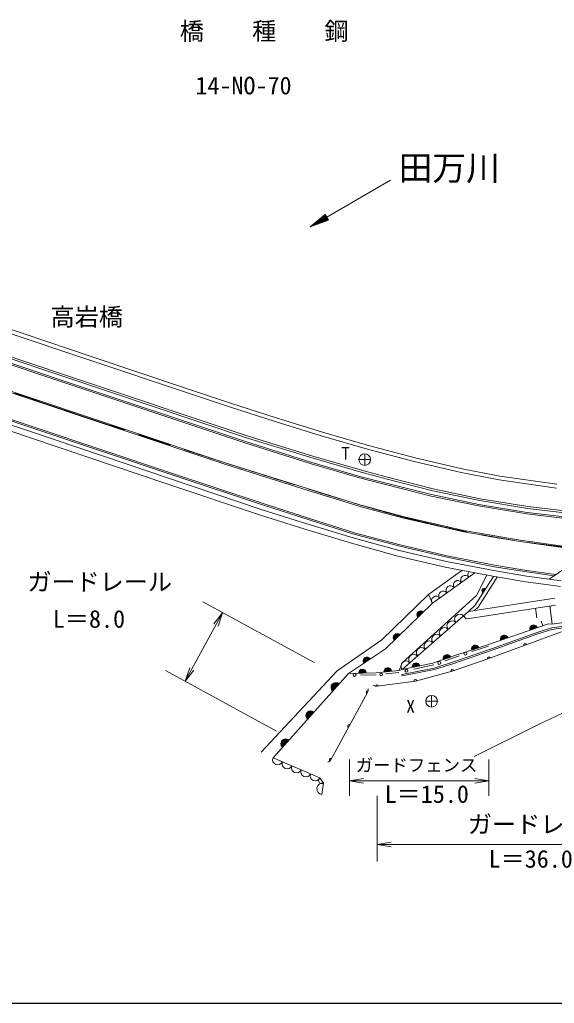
# Model space of a CAD drawing. Units: millimetres, scale not verified. Extents: x 40000 to 680000, y 20000 to 380000.
# Drawn here: x 306986 to 362405, y 205000 to 306946 of the extents above; entities that cross this region are included whole.
import ezdxf
from ezdxf.enums import TextEntityAlignment as Align

# ---------------------------------------------------------------- set-up
doc = ezdxf.new("R2010")
doc.units = ezdxf.units.MM
doc.header["$LTSCALE"] = 1000
doc.linetypes.add('CHAIN', pattern=[18.5, 12, -1.5, 3.5, -1.5])
doc.linetypes.add('USER1', pattern=[2, 1, -1])
doc.layers.add('M-BGD-RSTR', color=1, linetype='Continuous')
for name, color, linetype, lineweight in [('M-STR-HTXT', 7, 'Continuous', 13), ('M-STR-STR3', 7, 'Continuous', 13), ('M-TTL', 7, 'Continuous', 13), ('M-TTL-BAND', 7, 'Continuous', 25), ('M-TTL-LINE', 7, 'Continuous', 50), ('M-TTL-TXT', 3, 'Continuous', 13)]:
    doc.layers.add(name, color=color, linetype=linetype, lineweight=lineweight)
doc.styles.add('ＭＳ ゴシック', font='')
doc.styles.get('ＭＳ ゴシック').set_extended_font_data('MS Gothic')

# ---------------------------------------------------------------- blocks, each defined once
blk = doc.blocks.new('open_arrow')
at = {"color": 0, "linetype": 'Continuous', "lineweight": -2}
blk.add_lwpolyline([(7.5, 1.25), (0, 0), (7.5, -1.25)], dxfattribs=at)

msp = doc.modelspace()

# ---------------------------------------------------------------- linework, layer by layer
at = {"layer": 'M-STR-STR3'}
for p, q in [((325979, 246598), (337495, 240310)), ((324144, 238373), (328025, 245481)), ((322098, 239490), (333614, 233202)), ((341169, 230263), (341169, 226492)), ((355607, 230263), (355607, 226492)), ((355607, 228063), (341169, 228063)), ((344054, 226492), (344054, 219703)), ((378916, 221463), (344054, 221463))]:
    msp.add_line(p, q, dxfattribs=at)
at = {"layer": 'M-TTL'}
for p, q in [((345407, 290306), (337111, 285481)), ((337111, 285481), (338639, 286771)), ((338588, 286024), (338313, 286496)), ((338636, 286041), (338352, 286529)), ((338683, 286059), (338391, 286562)), ((338731, 286076), (338430, 286595)), ((338779, 286094), (338469, 286627)), ((338826, 286111), (338507, 286660)), ((338874, 286129), (338546, 286693)), ((338922, 286147), (338585, 286726)), ((338969, 286164), (338624, 286758)), ((338988, 286171), (338639, 286771)), ((337111, 285481), (338988, 286171)), ((337159, 285498), (337150, 285514)), ((337206, 285516), (337188, 285546)), ((337254, 285533), (337227, 285579)), ((337301, 285551), (337266, 285612)), ((337349, 285568), (337305, 285645)), ((337397, 285586), (337344, 285677)), ((337444, 285604), (337382, 285710)), ((337492, 285621), (337421, 285743)), ((337540, 285639), (337460, 285776)), ((337587, 285656), (337499, 285808)), ((337635, 285674), (337538, 285841)), ((337683, 285691), (337576, 285874)), ((337730, 285709), (337615, 285907)), ((337778, 285726), (337654, 285940)), ((337826, 285744), (337693, 285972)), ((337873, 285761), (337732, 286005)), ((337921, 285779), (337770, 286038)), ((337969, 285796), (337809, 286071)), ((338016, 285814), (337848, 286103)), ((338064, 285831), (337887, 286136)), ((338112, 285849), (337925, 286169)), ((338159, 285866), (337964, 286202)), ((338207, 285884), (338003, 286234)), ((338255, 285901), (338042, 286267)), ((338302, 285919), (338081, 286300)), ((338350, 285936), (338119, 286333)), ((338398, 285954), (338158, 286365)), ((338445, 285971), (338197, 286398)), ((338493, 285989), (338236, 286431)), ((338540, 286006), (338275, 286464)), ((300235, 276359), (314477, 271577)), ((300361, 276739), (314604, 271957)), ((311644, 270142), (302196, 273308)), ((311359, 269410), (301915, 272588)), ((311406, 269552), (301963, 272730)), ((311580, 269952), (302133, 273118)), ((314477, 271577), (323953, 268406)), ((314604, 271957), (324080, 268785)), ((294227, 269312), (308446, 264579)), ((294274, 269455), (308494, 264721)), ((330336, 263081), (311359, 269410)), ((330382, 263224), (311406, 269552)), ((330507, 263623), (311580, 269952)), ((330568, 263813), (311644, 270142)), ((308125, 263614), (293898, 268362)), ((294083, 268933), (308317, 264183)), ((308317, 264183), (294083, 268933)), ((328255, 260880), (305923, 268350)), ((328302, 261022), (305970, 268493)), ((323953, 268406), (328731, 266805)), ((324080, 268785), (328855, 267185)), ((328855, 267185), (333587, 265687)), ((328731, 266805), (333468, 265305)), ((333468, 265305), (338252, 263822)), ((333587, 265687), (338367, 264205)), ((308317, 264183), (322519, 259376)), ((322519, 259376), (308317, 264183)), ((308446, 264579), (322677, 259791)), ((308494, 264721), (322725, 259934)), ((338367, 264205), (343158, 262813)), ((322328, 258807), (308125, 263614)), ((337214, 260904), (330336, 263081)), ((337257, 261048), (330382, 263224)), ((337421, 261492), (330507, 263623)), ((337478, 261684), (330568, 263813)), ((338252, 263822), (343047, 262429)), ((343047, 262429), (347886, 261143)), ((343149, 262816), (347982, 261532)), ((336385, 258482), (328302, 261022)), ((342256, 259612), (337257, 261048)), ((342380, 260066), (337421, 261492)), ((342435, 260258), (337478, 261684)), ((347886, 261143), (352758, 260016)), ((347982, 261532), (352841, 260407)), ((336341, 258339), (328255, 260880)), ((342214, 259468), (337214, 260904)), ((344931, 259359), (342380, 260066)), ((344982, 259552), (342433, 260259)), ((352758, 260016), (356699, 259256)), ((352841, 260407), (356766, 259650)), ((322519, 259376), (332015, 256186)), ((332015, 256186), (322519, 259376)), ((322677, 259791), (332172, 256659)), ((322725, 259934), (332219, 256801)), ((344782, 258807), (342218, 259467)), ((344819, 258953), (342256, 259612)), ((349685, 257722), (344819, 258953)), ((349797, 258110), (344931, 259359)), ((349842, 258305), (344982, 259552)), ((356699, 259256), (362633, 258395)), ((356766, 259650), (362681, 258792)), ((331829, 255615), (322328, 258807)), ((342494, 256434), (336341, 258339)), ((342539, 256577), (336385, 258482)), ((349651, 257576), (344782, 258807)), ((354667, 257099), (349797, 258110)), ((354704, 257295), (349842, 258305)), ((354540, 256548), (349651, 257576)), ((354567, 256695), (349685, 257722)), ((359629, 256296), (354667, 257099)), ((359657, 256494), (354704, 257295)), ((374698, 257670), (361864, 248962)), ((332015, 256186), (336737, 254702)), ((336737, 254702), (332015, 256186)), ((332172, 256659), (336874, 255127)), ((332219, 256801), (336920, 255270)), ((342494, 256434), (346805, 255273)), ((342533, 256579), (346841, 255419)), ((359572, 255737), (354540, 256548)), ((359593, 255885), (354567, 256695)), ((365590, 255159), (359593, 255885)), ((365611, 255597), (359629, 256296)), ((365630, 255797), (359657, 256494)), ((336561, 254129), (331829, 255615)), ((336874, 255127), (341632, 253634)), ((336920, 255270), (341677, 253777)), ((346805, 255273), (353012, 253862)), ((346841, 255419), (353041, 254009)), ((365577, 255010), (359572, 255737)), ((341384, 252686), (336561, 254129)), ((336737, 254702), (341556, 253261)), ((341556, 253261), (336737, 254702)), ((353012, 253862), (358853, 252849)), ((353041, 254009), (358876, 252997)), ((346333, 251933), (341556, 253261)), ((346518, 252330), (341632, 253634)), ((346555, 252476), (341671, 253779)), ((358853, 252849), (363500, 252204)), ((358876, 252997), (363518, 252353)), ((346184, 251352), (341395, 252682)), ((351219, 250779), (346333, 251933)), ((351273, 251235), (346518, 252330)), ((351304, 251381), (346555, 252476)), ((351094, 250192), (346184, 251352)), ((356186, 250253), (351273, 251235)), ((356213, 250400), (351304, 251381)), ((352828, 249862), (349377, 247385)), ((356015, 249256), (351094, 250192)), ((356122, 249847), (351219, 250779)), ((359516, 249262), (356122, 249847)), ((359547, 249710), (356186, 250253)), ((359569, 249858), (356213, 250400)), ((362578, 249447), (359569, 249858)), ((354149, 249611), (349764, 246461)), ((356099, 249240), (354207, 246251)), ((354207, 246251), (356099, 249240)), ((355393, 249374), (354344, 247265)), ((354503, 246064), (356473, 249177)), ((359427, 248669), (356015, 249256)), ((361864, 248962), (359516, 249262)), ((362393, 249321), (359547, 249710)), ((363115, 248796), (361864, 248962)), ((361786, 248367), (359427, 248669)), ((363046, 248200), (361786, 248367)), ((349377, 247385), (344537, 242673)), ((354344, 247265), (346625, 240286)), ((349377, 247385), (349764, 246461)), ((362450, 246995), (353505, 245607)), ((349764, 246461), (344902, 241741)), ((349764, 246461), (344902, 241741)), ((354207, 246251), (353505, 245607)), ((362513, 246276), (353615, 244895)), ((354503, 246064), (354141, 245706)), ((361927, 246185), (362191, 244287)), ((362160, 244283), (372462, 245713)), ((353512, 245608), (346644, 239613)), ((353260, 244854), (352996, 245158)), ((353615, 244895), (353260, 244854)), ((362137, 243907), (372546, 245420)), ((362158, 243759), (372562, 245271)), ((361786, 244340), (355688, 242218)), ((360537, 243409), (362114, 243902)), ((360584, 243267), (362158, 243759)), ((361032, 244622), (361201, 244137)), ((361786, 244340), (362160, 244283)), ((344537, 242673), (339889, 239473)), ((363137, 243515), (355617, 240737)), ((355897, 241739), (360537, 243409)), ((355947, 241597), (360584, 243267)), ((344902, 241741), (341063, 239198)), ((344902, 241741), (341063, 239198)), ((355688, 242218), (351691, 240927)), ((351952, 240380), (355897, 241739)), ((355566, 242029), (353839, 241455)), ((351691, 240927), (349820, 240247)), ((352543, 241024), (351046, 240483)), ((355617, 240737), (351827, 239438)), ((351999, 240237), (355947, 241597)), ((346625, 240286), (346329, 239509)), ((346644, 239613), (346329, 239509)), ((346597, 239076), (349949, 239732)), ((346625, 238929), (349987, 239587)), ((349820, 240247), (346644, 239613)), ((349924, 240077), (347851, 239632)), ((349949, 239732), (351952, 240380)), ((349987, 239587), (351999, 240237)), ((339889, 239473), (332018, 231016)), ((341063, 239198), (333248, 230448)), ((341063, 239198), (333248, 230448)), ((343942, 239249), (341063, 239198)), ((343948, 239023), (342316, 239032)), ((346329, 239509), (343942, 239249)), ((346296, 239299), (344954, 239141)), ((346597, 239076), (346625, 238929)), ((351827, 239438), (347999, 238398)), ((347999, 238398), (344040, 237872)), ((343052, 237230), (339235, 230238)), ((343052, 237230), (339235, 230238)), ((360838, 233924), (363179, 235025)), ((354100, 230587), (360838, 233924)), ((333248, 230448), (338112, 228377)), ((333248, 230448), (338112, 228377)), ((338112, 228377), (338476, 227821)), ((338112, 228377), (338476, 227821)), ((338476, 227821), (338322, 226633)), ((338476, 227821), (338322, 226633))]:
    msp.add_line(p, q, dxfattribs=at)
at = {"layer": 'M-TTL', "linetype": 'USER1'}
msp.add_line((360461, 245944), (360705, 243964), dxfattribs=at)
at = {"layer": 'M-TTL'}
for centre in [(353191, 241239), (347073, 239466), (350485, 240280), (341704, 239035), (344451, 239082)]:
    msp.add_circle(centre, 150, dxfattribs=at)
for centre, radius, start, end in [((352402, 248356), 464, 35.69086, 215.69086), ((353156, 248898), 464, 35.69086, 215.69086), ((353910, 249439), 464, 141.81929, 215.69086), ((350895, 247274), 464, 35.69086, 215.69086), ((351649, 247815), 464, 35.69086, 215.69086), ((355153, 247745), 250, 57.67518, 237.67518), ((355153, 247745), 200, 57.67518, 237.67518), ((355153, 247745), 150, 57.67518, 237.67518), ((355153, 247745), 100, 57.67518, 237.67518), ((355153, 247745), 50, 57.67518, 237.67518), ((350141, 246732), 464, 35.69086, 215.69086), ((348549, 245281), 400, 44.14789, 224.14789), ((348549, 245281), 400, 44.14789, 224.14789), ((348549, 245281), 350, 44.14789, 224.14789), ((348549, 245281), 300, 44.14789, 224.14789), ((348549, 245281), 250, 44.14789, 224.14789), ((348549, 245281), 200, 44.14789, 224.14789), ((348549, 245281), 150, 44.14789, 224.14789), ((348549, 245281), 100, 44.14789, 224.14789), ((348549, 245281), 50, 44.14789, 224.14789), ((352599, 244811), 527, 41.1211, 221.1211), ((351011, 243425), 527, 41.1211, 221.1211), ((351805, 244118), 527, 41.1211, 221.1211), ((360261, 243810), 400, 19.19138, 199.19138), ((360261, 243810), 400, 19.19138, 199.19138), ((360261, 243810), 350, 19.19138, 199.19138), ((360261, 243810), 300, 19.19138, 199.19138), ((360261, 243810), 250, 19.19138, 199.19138), ((360261, 243810), 200, 19.19138, 199.19138), ((360261, 243810), 150, 19.19138, 199.19138), ((360261, 243810), 100, 19.19138, 199.19138), ((360261, 243810), 50, 19.19138, 199.19138), ((346117, 242921), 400, 44.14789, 224.14789), ((346117, 242921), 400, 44.14789, 224.14789), ((346117, 242921), 350, 44.14789, 224.14789), ((346117, 242921), 300, 44.14789, 224.14789), ((346117, 242921), 250, 44.14789, 224.14789), ((346117, 242921), 200, 44.14789, 224.14789), ((346117, 242921), 150, 44.14789, 224.14789), ((346117, 242921), 100, 44.14789, 224.14789), ((346117, 242921), 50, 44.14789, 224.14789), ((350217, 242732), 527, 41.1211, 221.1211), ((357212, 242749), 400, 19.19138, 199.19138), ((357212, 242749), 400, 19.19138, 199.19138), ((357212, 242749), 350, 19.19138, 199.19138), ((357212, 242749), 300, 19.19138, 199.19138), ((357212, 242749), 250, 19.19138, 199.19138), ((357212, 242749), 200, 19.19138, 199.19138), ((357212, 242749), 150, 19.19138, 199.19138), ((357212, 242749), 100, 19.19138, 199.19138), ((357212, 242749), 50, 19.19138, 199.19138), ((348629, 241346), 527, 41.1211, 221.1211), ((349423, 242039), 527, 41.1211, 221.1211), ((354221, 241725), 400, 18.56645, 198.56645), ((354221, 241725), 400, 18.56645, 198.56645), ((354221, 241725), 350, 18.56645, 198.56645), ((354221, 241725), 300, 18.56645, 198.56645), ((354221, 241725), 250, 18.56645, 198.56645), ((354221, 241725), 200, 18.56645, 198.56645), ((354221, 241725), 150, 18.56645, 198.56645), ((354221, 241725), 100, 18.56645, 198.56645), ((354221, 241725), 50, 18.56645, 198.56645), ((359377, 242126), 150, 20.2785, 200.2785), ((342983, 240469), 400, 33.5342, 213.5342), ((342983, 240469), 400, 33.5342, 213.5342), ((342983, 240469), 350, 33.5342, 213.5342), ((342983, 240469), 300, 33.5342, 213.5342), ((342983, 240469), 250, 33.5342, 213.5342), ((342983, 240469), 200, 33.5342, 213.5342), ((342983, 240469), 150, 33.5342, 213.5342), ((347835, 240652), 527, 41.1211, 221.1211), ((351287, 240740), 400, 18.56645, 198.56645), ((351287, 240740), 400, 18.56645, 198.56645), ((351287, 240740), 350, 18.56645, 198.56645), ((351287, 240740), 300, 18.56645, 198.56645), ((351287, 240740), 250, 18.56645, 198.56645), ((351287, 240740), 200, 18.56645, 198.56645), ((351287, 240740), 150, 18.56645, 198.56645), ((351287, 240740), 100, 18.56645, 198.56645), ((351287, 240740), 50, 18.56645, 198.56645), ((355617, 240737), 150, 20.2785, 198.91673), ((342503, 239223), 400, 1.01564, 181.01564), ((342503, 239223), 400, 1.01564, 181.01564), ((342983, 240469), 100, 33.5342, 213.5342), ((342983, 240469), 50, 33.5342, 213.5342), ((345136, 239379), 400, 6.23154, 186.23154), ((345136, 239379), 400, 6.23154, 186.23154), ((345136, 239379), 350, 6.23154, 186.23154), ((345136, 239379), 300, 6.23154, 186.23154), ((345136, 239379), 250, 6.23154, 186.23154), ((345136, 239379), 200, 6.23154, 186.23154), ((347041, 239959), 527, 41.1211, 221.1211), ((348074, 239878), 400, 11.93515, 191.93515), ((348074, 239878), 400, 11.93515, 191.93515), ((348074, 239878), 350, 11.93515, 191.93515), ((348074, 239878), 300, 11.93515, 191.93515), ((348074, 239878), 250, 11.93515, 191.93515), ((348074, 239878), 200, 11.93515, 191.93515), ((348074, 239878), 150, 11.93515, 191.93515), ((348074, 239878), 100, 11.93515, 191.93515), ((348074, 239878), 50, 11.93515, 191.93515), ((351827, 239438), 150, 18.91673, 195.19536), ((342503, 239223), 350, 1.01564, 181.01564), ((342503, 239223), 300, 1.01564, 181.01564), ((342503, 239223), 250, 1.01564, 181.01564), ((342503, 239223), 200, 1.01564, 181.01564), ((342503, 239223), 150, 1.01564, 181.01564), ((342503, 239223), 100, 1.01564, 181.01564), ((342503, 239223), 50, 1.01564, 181.01564), ((345136, 239379), 150, 6.23154, 186.23154), ((345136, 239379), 100, 6.23154, 186.23154), ((345136, 239379), 50, 6.23154, 186.23154), ((339761, 237739), 500, 48.22773, 228.22773), ((339761, 237739), 500, 48.22773, 228.22773), ((339761, 237739), 450, 48.22773, 228.22773), ((339761, 237739), 400, 48.22773, 228.22773), ((339761, 237739), 350, 48.22773, 228.22773), ((339761, 237739), 300, 48.22773, 228.22773), ((339761, 237739), 250, 48.22773, 228.22773), ((339761, 237739), 200, 48.22773, 228.22773), ((339761, 237739), 150, 48.22773, 228.22773), ((339761, 237739), 100, 48.22773, 228.22773), ((339761, 237739), 50, 48.22773, 228.22773), ((342614, 237470), 500, 331.36437, 16.36437), ((342614, 237470), 500, 331.36437, 16.36437), ((343974, 238368), 500, 232.56905, 277.56905), ((344040, 237872), 150, 7.56905, 187.56905), ((347999, 238398), 150, 15.19536, 187.56905), ((343052, 237230), 150, 61.36437, 241.36437), ((343052, 237230), 150, 61.36437, 241.36437), ((337156, 234823), 500, 48.22773, 228.22773), ((337156, 234823), 500, 48.22773, 228.22773), ((337156, 234823), 450, 48.22773, 228.22773), ((337156, 234823), 400, 48.22773, 228.22773), ((337156, 234823), 350, 48.22773, 228.22773), ((337156, 234823), 300, 48.22773, 228.22773), ((337156, 234823), 250, 48.22773, 228.22773), ((337156, 234823), 200, 48.22773, 228.22773), ((337156, 234823), 150, 48.22773, 228.22773), ((337156, 234823), 100, 48.22773, 228.22773), ((337156, 234823), 50, 48.22773, 228.22773), ((341143, 233734), 150, 61.36437, 241.36437), ((341143, 233734), 150, 61.36437, 241.36437), ((334550, 231906), 500, 48.22773, 228.22773), ((334550, 231906), 500, 48.22773, 228.22773), ((334550, 231906), 450, 48.22773, 228.22773), ((334550, 231906), 400, 48.22773, 228.22773), ((334550, 231906), 350, 48.22773, 228.22773), ((334550, 231906), 300, 48.22773, 228.22773), ((334550, 231906), 250, 48.22773, 228.22773), ((334550, 231906), 200, 48.22773, 228.22773), ((334550, 231906), 150, 48.22773, 228.22773), ((334550, 231906), 100, 48.22773, 228.22773), ((334550, 231906), 50, 48.22773, 228.22773), ((333734, 230241), 529, 156.94031, 336.94031), ((333734, 230241), 529, 156.94031, 336.94031), ((334707, 229827), 529, 156.94031, 336.94031), ((334707, 229827), 529, 156.94031, 336.94031), ((335680, 229413), 529, 156.94031, 336.94031), ((335680, 229413), 529, 156.94031, 336.94031), ((338796, 230478), 500, 286.36437, 331.36437), ((338796, 230478), 500, 286.36437, 331.36437), ((339235, 230238), 150, 61.36437, 241.36437), ((339235, 230238), 150, 61.36437, 241.36437), ((336653, 228998), 529, 156.94031, 336.94031), ((336653, 228998), 529, 156.94031, 336.94031), ((337625, 228584), 529, 156.94031, 336.94031), ((337625, 228584), 529, 156.94031, 336.94031), ((338294, 228099), 332, 123.25918, 303.25918), ((338294, 228099), 332, 123.25918, 303.25918), ((338399, 227227), 599, 82.61116, 262.61116), ((338399, 227227), 599, 82.61116, 262.61116)]:
    msp.add_arc(centre, radius, start, end, dxfattribs=at)
at = {"layer": 'M-TTL-BAND'}
msp.add_line((40000, 205000), (579000, 205000), dxfattribs=at)
at = {"layer": 'M-TTL-LINE', "color": 2, "linetype": 'CHAIN', "lineweight": 13}
msp.add_open_spline([(216463, 288279), (221978, 287615), (227494, 286952), (233001, 286223), (238839, 285450), (244667, 284603), (250470, 283599), (257882, 282315), (265254, 280773), (272530, 278875), (280068, 276908), (287504, 274558), (294905, 272116), (303694, 269216), (312434, 266185), (321223, 263302), (326340, 261624), (331473, 259995), (336617, 258389), (340887, 257056), (345164, 255739), (349512, 254695), (353439, 253753), (357424, 253033), (361433, 252525), (365455, 252016), (369501, 251720), (373555, 251659), (377463, 251600), (381377, 251760), (385257, 252200), (387449, 252449), (389630, 252788), (391802, 253181), (395068, 253773), (398313, 254489), (401505, 255388), (403512, 255954), (405498, 256592), (407473, 257263), (410211, 258193), (412926, 259185), (415613, 260251), (418238, 261291), (420834, 262402), (423426, 263522), (424802, 264117), (426177, 264715), (427553, 265313)], degree=3, knots=[0, 0, 0, 0, 1, 1, 1, 2, 2, 2, 3, 3, 3, 4, 4, 4, 5, 5, 5, 6, 6, 6, 7, 7, 7, 8, 8, 8, 9, 9, 9, 10, 10, 10, 11, 11, 11, 12, 12, 12, 13, 13, 13, 14, 14, 14, 15, 15, 15, 16, 16, 16, 16], dxfattribs=at)
at = {"layer": 'M-TTL-TXT'}
for p, q in [((343349, 261350), (342149, 261350)), ((342749, 260750), (342749, 261950)), ((349682, 235708), (349682, 236908)), ((350282, 236308), (349082, 236308))]:
    msp.add_line(p, q, dxfattribs=at)
for centre in [(342749, 261350), (349682, 236308)]:
    msp.add_circle(centre, 600, dxfattribs=at)

# ---------------------------------------------------------------- block references
at = {"layer": 'M-STR-STR3', "xscale": 193, "yscale": 193}
for p, rotation in [((328025, 245481), 241.4), ((324144, 238373), 61.4), ((355607, 228063), 180)]:
    msp.add_blockref('open_arrow', p, dxfattribs=dict(at, rotation=rotation))
for p in [(341169, 228063), (344054, 221463)]:
    msp.add_blockref('open_arrow', p, dxfattribs=at)

# ---------------------------------------------------------------- texts
at = {"layer": 'M-BGD-RSTR', "style": 'ＭＳ ゴシック'}
for s, p in [('橋\u3000\u3000種', (323580, 304296)), ('鋼', (338580, 304296)), ('14-NO-70', (325197, 298650)), ('高岩橋', (310187, 274680))]:
    msp.add_text(s, height=1833, dxfattribs=at).set_placement(p, align=Align.BOTTOM_LEFT)
at = {"layer": 'M-STR-HTXT', "style": 'ＭＳ ゴシック'}
msp.add_text('田万川', height=2566, dxfattribs=at).set_placement((346264, 289525), align=Align.BOTTOM_LEFT)
at = {"layer": 'M-STR-STR3', "style": 'ＭＳ ゴシック'}
for s, height, p in [('ガードレール', 1833, (307779, 249602)), ('L＝8.0', 1833, (310423, 245756)), ('ガードフェンス', 1320, (341822, 230346)), ('L＝15.0', 1833, (344815, 227609)), ('ガードレール', 1833, (353445, 224473)), ('L＝36.0', 1833, (355589, 220890))]:
    msp.add_text(s, height=height, dxfattribs=at).set_placement(p, align=Align.TOP_LEFT)
at = {"layer": 'M-TTL-TXT', "style": 'ＭＳ ゴシック'}
for s, p in [('T', (340325, 260955)), ('X', (347057, 234712))]:
    msp.add_text(s, height=1320, dxfattribs=at).set_placement(p, align=Align.BOTTOM_LEFT)

doc.saveas('drawing.dxf')
